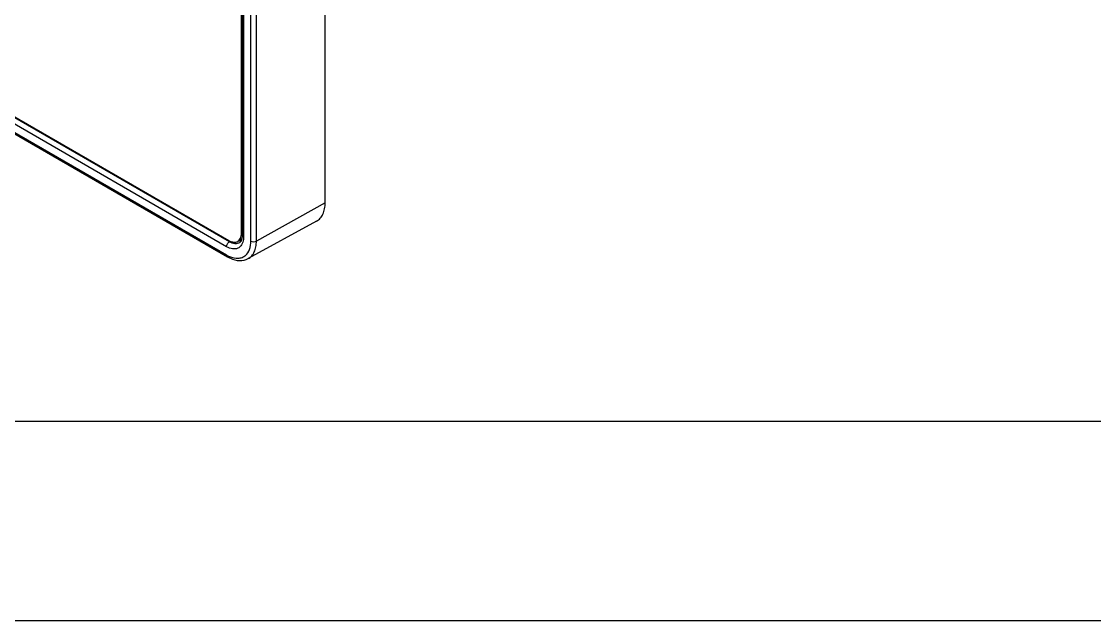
# Model space of a CAD drawing. Header units: millimetres. Extents: x 0 to 594, y 0 to 420.
# Drawn here: x 301.08 to 328.04, y 0 to 15.05 of the extents above; entities that cross this region are included whole.
import ezdxf

# ---------------------------------------------------------------- set-up
doc = ezdxf.new("R2010")
doc.units = ezdxf.units.MM
doc.header["$LTSCALE"] = 32.67
doc.layers.get('0').update_dxf_attribs({"linetype": 'CONTINUOUS'})
doc.layers.add('AUSFORMSCHRAEGEN', color=7, linetype='CONTINUOUS')
doc.layers.add('RUNDUNGEN', color=7, linetype='CONTINUOUS')

msp = doc.modelspace()

# ---------------------------------------------------------------- linework, layer by layer
at = {"color": 7, "linetype": 'CONTINUOUS'}
for p, q in [((306.6018, 9.7303), (306.6018, 47.2893)), ((258.2003, 37.3072), (306.2836, 9.5466)), ((306.6277, 9.7453), (306.6018, 9.7303)), ((306.6167, 9.5867), (306.5086, 9.5243)), ((589, 5), (20, 5))]:
    msp.add_line(p, q, dxfattribs=at)
at = {"color": 2, "linetype": 'CONTINUOUS'}
msp.add_line((0, 0), (594, 0), dxfattribs=at)
at = {"color": 7, "linetype": 'CONTINUOUS'}
for points, knots in [([(306.5086, 9.5243), (306.5234, 9.5329), (306.5512, 9.5562), (306.5807, 9.6045), (306.5983, 9.6641), (306.6018, 9.7075), (306.6018, 9.7303)], [0, 0, 0, 0, 0.2177722, 0.4509514, 0.7102001, 1, 1, 1, 1]), ([(306.2836, 9.5466), (306.3033, 9.5352), (306.3426, 9.5165), (306.403, 9.5019), (306.4596, 9.5033), (306.4937, 9.5157), (306.5086, 9.5243)], [0, 0, 0, 0, 0.289799, 0.5490474, 0.782227, 1, 1, 1, 1])]:
    msp.add_open_spline(points, degree=3, knots=knots, dxfattribs=at)
at = {"layer": 'AUSFORMSCHRAEGEN', "color": 7, "linetype": 'CONTINUOUS'}
for p, q in [((308.7054, 10.4957), (308.7054, 48.0548)), ((308.4921, 10.0345), (306.7731, 9.0904))]:
    msp.add_line(p, q, dxfattribs=at)
msp.add_arc((306.5857, 9.7956), 0.2565, 260.15315, 264.31248, dxfattribs=at)
msp.add_open_spline([(308.492, 10.0345), (308.5259, 10.053), (308.5895, 10.1044), (308.6572, 10.2126), (308.6975, 10.3466), (308.7054, 10.4443), (308.7054, 10.4957)], degree=3, knots=[0, 0, 0, 0, 0.2178318, 0.4506545, 0.7098256, 1, 1, 1, 1], dxfattribs=at)
msp.add_open_spline([(306.5603, 9.5404), (306.5731, 9.5391), (306.5861, 9.5388), (306.599, 9.5398)], degree=3, dxfattribs=at)
at = {"layer": 'RUNDUNGEN', "color": 7, "linetype": 'CONTINUOUS'}
for p, q in [((306.6277, 47.237), (306.6277, 9.678)), ((306.657, 47.1962), (306.657, 9.6372)), ((306.8373, 9.5331), (306.8373, 47.0921)), ((306.9775, 9.5324), (306.9775, 47.0914)), ((306.3, 9.5127), (258.2167, 37.2733)), ((306.2305, 9.391), (258.1473, 37.1516)), ((258.1473, 36.9434), (306.2305, 9.1827)), ((258.168, 36.8976), (306.2512, 9.137)), ((308.7054, 10.4957), (306.9775, 9.5324)), ((306.3, 9.5127), (306.3233, 9.5266))]:
    msp.add_line(p, q, dxfattribs=at)
msp.add_arc((306.6748, 9.8688), 0.8455, 239.93878, 245.44397, dxfattribs=at)
for points, knots in [([(306.6533, 9.5753), (306.6474, 9.5261), (306.6224, 9.4341), (306.5159, 9.3362), (306.3686, 9.3257), (306.2767, 9.3643), (306.2305, 9.391)], [0, 0, 0, 0, 0.2621026, 0.4849808, 0.7175826, 1, 1, 1, 1]), ([(306.2305, 9.391), (306.2305, 9.4149), (306.2468, 9.4624), (306.2794, 9.5004), (306.3, 9.5127)], [0, 0, 0, 0, 0.4988738, 1, 1, 1, 1]), ([(306.5546, 9.4896), (306.5207, 9.4691), (306.4266, 9.4534), (306.3422, 9.4884), (306.3, 9.5127)], [0, 0, 0, 0, 0.4488551, 1, 1, 1, 1]), ([(306.5546, 9.4896), (306.5598, 9.4928), (306.5834, 9.5101), (306.599, 9.5364), (306.6075, 9.5577)], [0, 0, 0, 0, 0.2096769, 1, 1, 1, 1]), ([(306.6075, 9.5577), (306.6098, 9.5634), (306.6191, 9.5895), (306.6239, 9.6171), (306.6259, 9.6385)], [0, 0, 0, 0, 0.2230672, 1, 1, 1, 1]), ([(306.657, 9.6372), (306.6526, 9.6397), (306.6385, 9.6492), (306.6277, 9.6659), (306.6277, 9.678)], [0, 0, 0, 0, 0.2949935, 1, 1, 1, 1]), ([(306.705, 9.1727), (306.7498, 9.2118), (306.8213, 9.3291), (306.8373, 9.4616), (306.8373, 9.5331)], [0, 0, 0, 0, 0.4538657, 1, 1, 1, 1]), ([(306.7731, 9.0904), (306.8055, 9.1082), (306.8664, 9.1575), (306.9313, 9.2611), (306.9699, 9.3895), (306.9775, 9.4831), (306.9775, 9.5324)], [0, 0, 0, 0, 0.21783, 0.4506583, 0.7098269, 1, 1, 1, 1]), ([(306.8373, 9.5331), (306.858, 9.5211), (306.9072, 9.5115), (306.9565, 9.5206), (306.9775, 9.5324)], [0, 0, 0, 0, 0.4988728, 1, 1, 1, 1]), ([(306.2305, 9.1827), (306.2305, 9.1777), (306.2317, 9.1608), (306.2408, 9.143), (306.2512, 9.137)], [0, 0, 0, 0, 0.2949927, 1, 1, 1, 1]), ([(306.2984, 9.148), (306.3686, 9.1166), (306.4811, 9.087), (306.6231, 9.1163), (306.6806, 9.1515), (306.705, 9.1727)], [0, 0, 0, 0, 0.5386668, 0.7729793, 1, 1, 1, 1]), ([(306.3234, 9.0997), (306.3967, 9.0663), (306.549, 9.022), (306.7086, 9.055), (306.7731, 9.0904)], [0, 0, 0, 0, 0.5227923, 1, 1, 1, 1])]:
    msp.add_open_spline(points, degree=3, knots=knots, dxfattribs=at)
for points in [[(306.6259, 9.6385), (306.6271, 9.6516), (306.6277, 9.6648), (306.6277, 9.678)], [(306.657, 9.6372), (306.657, 9.6165), (306.6558, 9.5958), (306.6533, 9.5753)], [(306.2305, 9.1827), (306.2526, 9.17), (306.2752, 9.1583), (306.2984, 9.148)]]:
    msp.add_open_spline(points, degree=3, dxfattribs=at)

doc.saveas('drawing.dxf')
